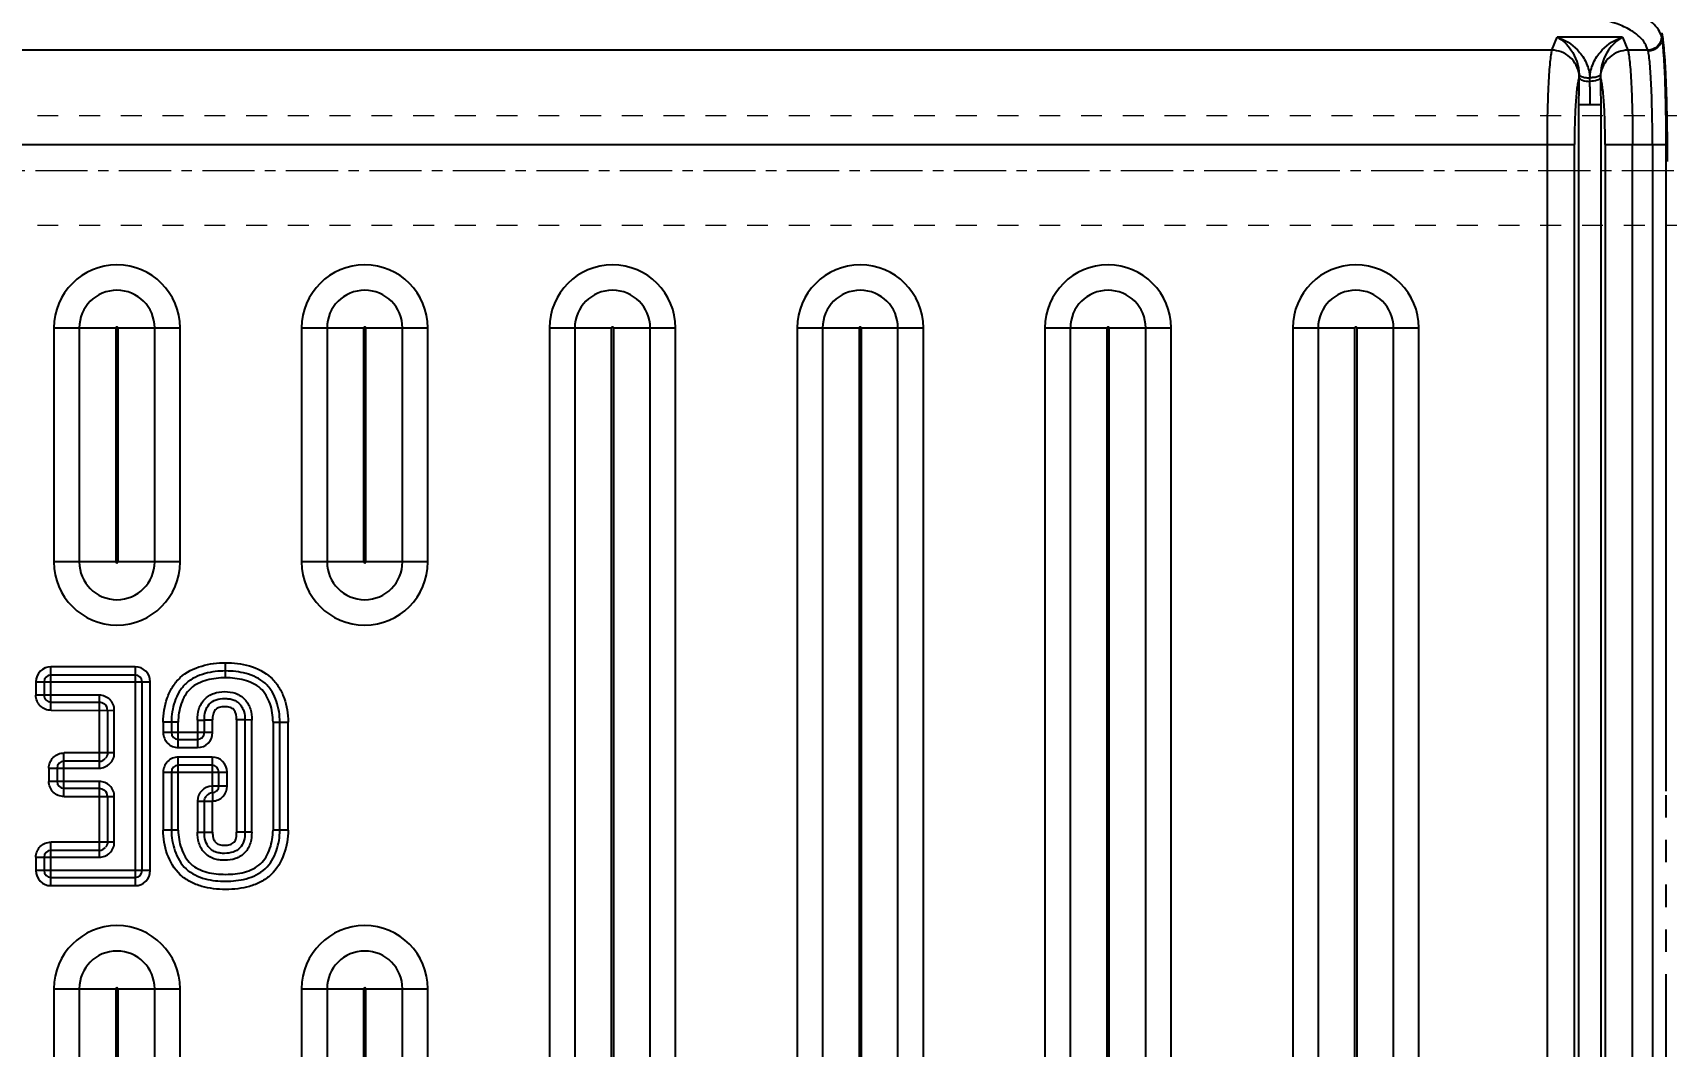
# Model space of a CAD drawing. Header units: millimetres. Extents: x -2895 to -298, y -11750 to -2997.
# Drawn here: x -1733.6 to -1614.3, y -5944.4 to -5870.4 of the extents above; entities that cross this region are included whole.
import ezdxf

# ---------------------------------------------------------------- set-up
doc = ezdxf.new("R2010")
doc.units = ezdxf.units.MM
doc.header["$LTSCALE"] = 16.335
doc.header["$PDMODE"] = 3
doc.header["$PDSIZE"] = 0.3125
doc.linetypes.add('CENTER', pattern=[0.6, 0.375, -0.075, 0.075, -0.075])
doc.linetypes.add('HIDDEN', pattern=[0.2, 0.1, -0.1])
doc.layers.get('0').update_dxf_attribs({"linetype": 'CONTINUOUS'})
doc.layers.get('Defpoints').update_dxf_attribs({"linetype": 'CONTINUOUS'})
doc.layers.add('cool', color=153, linetype='HIDDEN', lineweight=9)
doc.layers.add('DEFAULT_2', color=8, linetype='HIDDEN')
doc.styles.get("Standard").update_dxf_attribs({"font": 'txt', "width": 0.8})
doc.dimstyles.new('ISO-25', dxfattribs={"dimtxt": 8, "dimasz": 6, "dimexe": 0, "dimexo": 0, "dimgap": 0, "dimtad": 1, "dimdsep": 46, "dimtxsty": 'Standard', "dimcen": 0, "dimclrd": 4, "dimclre": 4, "dimclrt": 6, "dimazin": 0, "dimtfac": 1, "dimtofl": 0, "dimtmove": 0, "dimatfit": 3, "dimfxl": 0, "dimarcsym": 0})

# ---------------------------------------------------------------- blocks, each defined once
blk = doc.blocks.new('147')
at = {"layer": 'cool', "ltscale": 0.932966}
for p, q in [((229.57, -3849.57), (-211.77, -3849.57)), ((229.57, -3857.57), (-211.77, -3857.57))]:
    blk.add_line(p, q, dxfattribs=at)
at = {"layer": 'cool', "color": 1, "linetype": 'CENTER', "ltscale": 0.621977}
blk.add_line((243.9, -3853.57), (-226.1, -3853.57), dxfattribs=at)
blk = doc.blocks.new('*D193')
at = {"color": 4, "lineweight": -2, "transparency": 16777216}
for p, q in [((-1614.35, -5795.47), (-1505.71, -5795.47)), ((-1505.71, -5801.47), (-1505.71, -6169.47)), ((-1623.88, -6175.47), (-1505.71, -6175.47))]:
    blk.add_line(p, q, dxfattribs=at)
at = {"color": 4, "transparency": 16777216}
for points in [[(-1506.71, -5801.47), (-1504.71, -5801.47), (-1505.71, -5795.47)], [(-1506.71, -6169.47), (-1504.71, -6169.47), (-1505.71, -6175.47)]]:
    blk.add_solid(points, dxfattribs=at)
at = {"layer": 'Defpoints', "color": 0, "transparency": 16777216}
for p in [(-1614.35, -5795.47), (-1623.88, -6175.47), (-1505.71, -6175.47)]:
    blk.add_point(p, dxfattribs=at)
at = {"color": 6, "transparency": 16777216, "insert": (-1509.71, -5974.79), "char_height": 8, "attachment_point": 5, "rotation": 90, "bg_fill": 3, "box_fill_scale": 1.1, "bg_fill_color": 256, "bg_fill_true_color": 13158600, "bg_fill_transparency": 0}
blk.add_mtext('380', dxfattribs=at)
blk = doc.blocks.new('*D131')
at = {"color": 4, "lineweight": -2, "transparency": 16777216}
for p, q in [((-1562.53, -5933.47), (-1550.53, -5928.47)), ((-1550.53, -5928.47), (-1530.53, -5928.47)), ((-1601.27, -5933.47), (-1562.53, -5933.47))]:
    blk.add_line(p, q, dxfattribs=at)
at = {"layer": 'Defpoints', "color": 0, "transparency": 16777216}
for p in [(-1601.27, -5933.47), (-1781.67, -5985.47)]:
    blk.add_point(p, dxfattribs=at)
at = {"color": 6, "transparency": 16777216, "insert": (-1534.53, -5925.47), "char_height": 6, "attachment_point": 5, "bg_fill": 3, "box_fill_scale": 1.1, "bg_fill_color": 256, "bg_fill_true_color": 13158600, "bg_fill_transparency": 0}
blk.add_mtext('52', dxfattribs=at)
at = {"layer": 'Defpoints', "color": 0, "transparency": 16777216}
blk.add_point((-1538.53, -5928.47), dxfattribs=at)
blk = doc.blocks.new('*D132')
at = {"color": 4, "lineweight": -2, "transparency": 16777216}
blk.add_line((-1601.27, -5894.46), (-1532.13, -5894.46), dxfattribs=at)
at = {"layer": 'Defpoints', "color": 0, "transparency": 16777216}
for p in [(-1601.27, -5894.46), (-1781.67, -5985.47)]:
    blk.add_point(p, dxfattribs=at)
at = {"color": 6, "transparency": 16777216, "insert": (-1535.33, -5891.46), "char_height": 6, "attachment_point": 5, "bg_fill": 3, "box_fill_scale": 1.1, "bg_fill_color": 256, "bg_fill_true_color": 13158600, "bg_fill_transparency": 0}
blk.add_mtext('91', dxfattribs=at)
at = {"layer": 'Defpoints', "color": 0, "transparency": 16777216}
blk.add_point((-1538.53, -5894.46), dxfattribs=at)
blk = doc.blocks.new('*D133')
at = {"color": 4, "lineweight": -2, "transparency": 16777216}
for p, q in [((-1562.53, -5880.47), (-1550.53, -5878.47)), ((-1550.53, -5878.47), (-1528.13, -5878.47)), ((-1584.04, -5880.47), (-1562.53, -5880.47))]:
    blk.add_line(p, q, dxfattribs=at)
at = {"layer": 'Defpoints', "color": 0, "transparency": 16777216}
for p in [(-1584.04, -5880.47), (-1781.67, -5985.47)]:
    blk.add_point(p, dxfattribs=at)
at = {"color": 6, "transparency": 16777216, "insert": (-1533.33, -5875.47), "char_height": 6, "attachment_point": 5, "bg_fill": 3, "box_fill_scale": 1.1, "bg_fill_color": 256, "bg_fill_true_color": 13158600, "bg_fill_transparency": 0}
blk.add_mtext('105', dxfattribs=at)
at = {"layer": 'Defpoints', "color": 0, "transparency": 16777216}
blk.add_point((-1538.53, -5878.47), dxfattribs=at)
blk = doc.blocks.new('*D134')
at = {"color": 4, "lineweight": -2, "transparency": 16777216}
for p, q in [((-1562.53, -5858.47), (-1550.53, -5853.21)), ((-1550.53, -5853.21), (-1527.33, -5853.21)), ((-1777.27, -5858.47), (-1562.53, -5858.47))]:
    blk.add_line(p, q, dxfattribs=at)
at = {"layer": 'Defpoints', "color": 0, "transparency": 16777216}
for p in [(-1777.27, -5858.47), (-1781.67, -5985.47)]:
    blk.add_point(p, dxfattribs=at)
at = {"color": 6, "transparency": 16777216, "insert": (-1532.93, -5850.21), "char_height": 6, "attachment_point": 5, "bg_fill": 3, "box_fill_scale": 1.1, "bg_fill_color": 256, "bg_fill_true_color": 13158600, "bg_fill_transparency": 0}
blk.add_mtext('127', dxfattribs=at)
at = {"layer": 'Defpoints', "color": 0, "transparency": 16777216}
blk.add_point((-1538.53, -5853.21), dxfattribs=at)
blk = doc.blocks.new('*D135')
at = {"color": 4, "lineweight": -2, "transparency": 16777216}
blk.add_line((-1573.27, -5825.47), (-1528.13, -5825.47), dxfattribs=at)
at = {"layer": 'Defpoints', "color": 0, "transparency": 16777216}
for p in [(-1573.27, -5825.47), (-1781.67, -5985.47)]:
    blk.add_point(p, dxfattribs=at)
at = {"color": 6, "transparency": 16777216, "insert": (-1533.33, -5822.47), "char_height": 6, "attachment_point": 5, "bg_fill": 3, "box_fill_scale": 1.1, "bg_fill_color": 256, "bg_fill_true_color": 13158600, "bg_fill_transparency": 0}
blk.add_mtext('160', dxfattribs=at)
at = {"layer": 'Defpoints', "color": 0, "transparency": 16777216}
blk.add_point((-1538.53, -5825.47), dxfattribs=at)
blk = doc.blocks.new('*D149')
at = {"color": 4, "lineweight": -2, "transparency": 16777216}
blk.add_line((-1701.67, -5854.07), (-1701.67, -5783.95), dxfattribs=at)
at = {"layer": 'Defpoints', "color": 0, "transparency": 16777216}
for p in [(-1701.67, -5854.07), (-1781.67, -5985.47)]:
    blk.add_point(p, dxfattribs=at)
at = {"color": 6, "transparency": 16777216, "insert": (-1704.67, -5787.55), "char_height": 6, "attachment_point": 5, "rotation": 90, "bg_fill": 3, "box_fill_scale": 1.1, "bg_fill_color": 256, "bg_fill_true_color": 13158600, "bg_fill_transparency": 0}
blk.add_mtext('80', dxfattribs=at)
at = {"layer": 'Defpoints', "color": 0, "transparency": 16777216}
blk.add_point((-1701.67, -5791.15), dxfattribs=at)
blk = doc.blocks.new('*D150')
at = {"color": 4, "lineweight": -2, "transparency": 16777216}
blk.add_line((-1631.67, -5854.16), (-1631.67, -5780.75), dxfattribs=at)
at = {"layer": 'Defpoints', "color": 0, "transparency": 16777216}
for p in [(-1631.67, -5854.16), (-1781.67, -5985.47)]:
    blk.add_point(p, dxfattribs=at)
at = {"color": 6, "transparency": 16777216, "insert": (-1634.67, -5785.95), "char_height": 6, "attachment_point": 5, "rotation": 90, "bg_fill": 3, "box_fill_scale": 1.1, "bg_fill_color": 256, "bg_fill_true_color": 13158600, "bg_fill_transparency": 0}
blk.add_mtext('150', dxfattribs=at)
at = {"layer": 'Defpoints', "color": 0, "transparency": 16777216}
blk.add_point((-1631.67, -5791.15), dxfattribs=at)
blk = doc.blocks.new('*D151')
at = {"color": 4, "lineweight": -2, "transparency": 16777216}
for p, q in [((-1604.17, -5803.15), (-1604.17, -5779.95)), ((-1605.67, -5815.15), (-1604.17, -5803.15)), ((-1605.67, -5971.07), (-1605.67, -5815.15))]:
    blk.add_line(p, q, dxfattribs=at)
at = {"layer": 'Defpoints', "color": 0, "transparency": 16777216}
for p in [(-1605.67, -5971.07), (-1781.67, -5985.47)]:
    blk.add_point(p, dxfattribs=at)
at = {"color": 6, "transparency": 16777216, "insert": (-1607.17, -5785.55), "char_height": 6, "attachment_point": 5, "rotation": 90, "bg_fill": 3, "box_fill_scale": 1.1, "bg_fill_color": 256, "bg_fill_true_color": 13158600, "bg_fill_transparency": 0}
blk.add_mtext('176', dxfattribs=at)
at = {"layer": 'Defpoints', "color": 0, "transparency": 16777216}
blk.add_point((-1604.17, -5791.15), dxfattribs=at)
blk = doc.blocks.new('*D206')
at = {"color": 4, "lineweight": -2, "transparency": 16777216}
blk.add_line((-1576.67, -5822.3), (-1576.67, -5779.15), dxfattribs=at)
at = {"layer": 'Defpoints', "color": 0, "transparency": 16777216}
for p in [(-1576.67, -5822.3), (-1781.67, -5985.47)]:
    blk.add_point(p, dxfattribs=at)
at = {"color": 6, "transparency": 16777216, "insert": (-1579.67, -5785.15), "char_height": 6, "attachment_point": 5, "rotation": 90, "bg_fill": 3, "box_fill_scale": 1.1, "bg_fill_color": 256, "bg_fill_true_color": 13158600, "bg_fill_transparency": 0}
blk.add_mtext('205', dxfattribs=at)
at = {"layer": 'Defpoints', "color": 0, "transparency": 16777216}
blk.add_point((-1576.67, -5791.15), dxfattribs=at)
blk = doc.blocks.new('*D208')
at = {"color": 4, "lineweight": -2, "transparency": 16777216}
blk.add_line((-1706.56, -5820.3), (-1671.34, -5858.61), dxfattribs=at)
at = {"color": 4, "transparency": 16777216}
blk.add_solid([(-1670.6, -5857.93), (-1672.08, -5859.28), (-1667.28, -5863.02)], dxfattribs=at)
at = {"layer": 'Defpoints', "color": 0, "transparency": 16777216}
for p in [(-1667.28, -5863.02), (-1664.91, -5865.6)]:
    blk.add_point(p, dxfattribs=at)
at = {"color": 6, "transparency": 16777216, "insert": (-1687.17, -5833.74), "char_height": 8, "attachment_point": 5, "rotation": 312.6002, "bg_fill": 3, "box_fill_scale": 1.1, "bg_fill_color": 256, "bg_fill_true_color": 13158600, "bg_fill_transparency": 0}
blk.add_mtext('∅3.5(\\M+5CFE2\\M+5D5EB)', dxfattribs=at)
blk = doc.blocks.new('*D183')
at = {"color": 4, "lineweight": -2, "transparency": 16777216}
blk.add_line((-1666.09, -5864.31), (-1520.45, -5864.31), dxfattribs=at)
at = {"layer": 'Defpoints', "color": 0, "transparency": 16777216}
for p in [(-1666.09, -5864.31), (-1781.67, -5985.47)]:
    blk.add_point(p, dxfattribs=at)
at = {"color": 6, "transparency": 16777216, "insert": (-1530.05, -5861.31), "char_height": 6, "attachment_point": 5, "bg_fill": 3, "box_fill_scale": 1.1, "bg_fill_color": 256, "bg_fill_true_color": 13158600, "bg_fill_transparency": 0}
blk.add_mtext('121.16', dxfattribs=at)
at = {"layer": 'Defpoints', "color": 0, "transparency": 16777216}
blk.add_point((-1539.65, -5864.31), dxfattribs=at)
blk = doc.blocks.new('*D184')
at = {"color": 4, "lineweight": -2, "transparency": 16777216}
blk.add_line((-1666.09, -5863.7), (-1666.09, -5771.83), dxfattribs=at)
at = {"layer": 'Defpoints', "color": 0, "transparency": 16777216}
for p in [(-1666.09, -5863.7), (-1781.67, -5985.47)]:
    blk.add_point(p, dxfattribs=at)
at = {"color": 6, "transparency": 16777216, "insert": (-1669.09, -5782.23), "char_height": 6, "attachment_point": 5, "rotation": 90, "bg_fill": 3, "box_fill_scale": 1.1, "bg_fill_color": 256, "bg_fill_true_color": 13158600, "bg_fill_transparency": 0}
blk.add_mtext('115.58', dxfattribs=at)
at = {"layer": 'Defpoints', "color": 0, "transparency": 16777216}
blk.add_point((-1666.09, -5792.63), dxfattribs=at)

msp = doc.modelspace()

# ---------------------------------------------------------------- linework, layer by layer
at = {"color": 7, "linetype": 'Continuous'}
for p, q in [((-1614.604, -5870.762), (-1614.604, -5870.437)), ((-1622.639, -5871.671), (-1940.7, -5871.671)), ((-1622.639, -5871.671), (-1622.251, -5870.727)), ((-1617.478, -5870.727), (-1622.251, -5870.727)), ((-1617.478, -5870.727), (-1617.09, -5871.671)), ((-1615.626, -5871.671), (-1617.09, -5871.671)), ((-1620.682, -5875.643), (-1620.682, -6031.143)), ((-1620.649, -5875.643), (-1619.047, -5875.643)), ((-1619.047, -6031.143), (-1619.047, -5875.643)), ((-1942.354, -5878.552), (-1620.985, -5878.552)), ((-1622.988, -5878.552), (-1622.988, -6031.143)), ((-1620.985, -6031.143), (-1620.985, -5878.552)), ((-1618.744, -5878.552), (-1618.744, -6031.143)), ((-1618.744, -5878.552), (-1614.287, -5878.552)), ((-1616.741, -6031.143), (-1616.741, -5878.552)), ((-1615.291, -5878.552), (-1615.291, -6032.65)), ((-1614.287, -5925.758), (-1614.287, -5878.55)), ((-1732.006, -5891.95), (-1732.006, -5909.035)), ((-1732.006, -5891.95), (-1727.466, -5891.95)), ((-1730.153, -5891.95), (-1730.153, -5909.035)), ((-1727.466, -5909.035), (-1727.466, -5891.95)), ((-1727.333, -5891.95), (-1727.333, -5909.035)), ((-1727.333, -5891.95), (-1722.793, -5891.95)), ((-1724.646, -5909.035), (-1724.646, -5891.95)), ((-1722.793, -5909.035), (-1722.793, -5891.95)), ((-1713.916, -5891.95), (-1713.916, -5909.035)), ((-1713.916, -5891.95), (-1709.376, -5891.95)), ((-1712.063, -5891.95), (-1712.063, -5909.035)), ((-1709.376, -5909.035), (-1709.376, -5891.95)), ((-1709.243, -5891.95), (-1709.243, -5909.035)), ((-1709.243, -5891.95), (-1704.703, -5891.95)), ((-1706.556, -5909.035), (-1706.556, -5891.95)), ((-1704.703, -5909.035), (-1704.703, -5891.95)), ((-1695.826, -5891.95), (-1695.826, -6037.675)), ((-1695.826, -5891.95), (-1691.286, -5891.95)), ((-1693.973, -5891.95), (-1693.973, -6037.675)), ((-1691.286, -6037.675), (-1691.286, -5891.95)), ((-1691.153, -5891.95), (-1691.153, -6037.675)), ((-1691.153, -5891.95), (-1686.613, -5891.95)), ((-1688.466, -6037.675), (-1688.466, -5891.95)), ((-1686.613, -6037.675), (-1686.613, -5891.95)), ((-1677.736, -5891.95), (-1677.736, -6037.675)), ((-1677.736, -5891.95), (-1673.196, -5891.95)), ((-1675.883, -5891.95), (-1675.883, -6037.675)), ((-1673.196, -6037.675), (-1673.196, -5891.95)), ((-1673.063, -5891.95), (-1673.063, -6037.675)), ((-1673.063, -5891.95), (-1668.523, -5891.95)), ((-1670.376, -6037.675), (-1670.376, -5891.95)), ((-1668.523, -6037.675), (-1668.523, -5891.95)), ((-1659.646, -5891.95), (-1659.646, -6037.675)), ((-1659.646, -5891.95), (-1655.106, -5891.95)), ((-1657.793, -5891.95), (-1657.793, -6037.675)), ((-1655.106, -6037.675), (-1655.106, -5891.95)), ((-1654.973, -5891.95), (-1654.973, -6037.675)), ((-1654.973, -5891.95), (-1650.433, -5891.95)), ((-1652.286, -6037.675), (-1652.286, -5891.95)), ((-1650.433, -6037.675), (-1650.433, -5891.95)), ((-1641.556, -5891.95), (-1641.556, -6037.675)), ((-1641.556, -5891.95), (-1637.016, -5891.95)), ((-1639.703, -5891.95), (-1639.703, -6037.675)), ((-1637.016, -6037.675), (-1637.016, -5891.95)), ((-1636.883, -5891.95), (-1636.883, -6037.675)), ((-1636.883, -5891.95), (-1632.343, -5891.95)), ((-1634.196, -6037.675), (-1634.196, -5891.95)), ((-1632.343, -6037.675), (-1632.343, -5891.95)), ((-1727.466, -5909.035), (-1732.006, -5909.035)), ((-1722.793, -5909.035), (-1727.333, -5909.035)), ((-1709.376, -5909.035), (-1713.916, -5909.035)), ((-1704.703, -5909.035), (-1709.243, -5909.035)), ((-1732.219, -5919.862), (-1732.219, -5916.686)), ((-1726.068, -5916.686), (-1732.219, -5916.686)), ((-1726.068, -5916.686), (-1726.068, -5932.664)), ((-1719.469, -5917.493), (-1719.47, -5916.392)), ((-1733.32, -5917.787), (-1733.32, -5918.761)), ((-1733.32, -5917.787), (-1724.967, -5917.787)), ((-1732.719, -5917.787), (-1732.719, -5918.761)), ((-1726.068, -5917.287), (-1732.219, -5917.287)), ((-1725.568, -5931.563), (-1725.568, -5917.787)), ((-1724.967, -5931.563), (-1724.967, -5917.787)), ((-1728.696, -5918.761), (-1733.32, -5918.761)), ((-1732.219, -5919.262), (-1728.696, -5919.262)), ((-1728.696, -5918.761), (-1728.696, -5924.081)), ((-1732.213, -5919.864), (-1727.591, -5919.867)), ((-1728.091, -5919.867), (-1728.091, -5922.976)), ((-1727.591, -5922.976), (-1727.591, -5919.867)), ((-1724.024, -5920.727), (-1724.024, -5921.484)), ((-1722.923, -5920.727), (-1724.024, -5920.727)), ((-1723.423, -5920.727), (-1723.423, -5921.484)), ((-1722.923, -5922.585), (-1722.923, -5920.727)), ((-1721.517, -5920.579), (-1721.517, -5922.585)), ((-1721.017, -5921.484), (-1721.017, -5920.571)), ((-1720.416, -5921.484), (-1720.416, -5920.565)), ((-1718.06, -5920.569), (-1718.66, -5920.55)), ((-1718.66, -5920.552), (-1718.66, -5928.759)), ((-1718.06, -5920.569), (-1718.06, -5928.759)), ((-1717.559, -5920.577), (-1718.06, -5920.569)), ((-1717.559, -5928.759), (-1717.559, -5920.577)), ((-1716.006, -5920.721), (-1716.006, -5928.607)), ((-1716.006, -5920.721), (-1714.905, -5920.721)), ((-1715.506, -5928.607), (-1715.506, -5920.721)), ((-1714.905, -5928.607), (-1714.905, -5920.721)), ((-1720.416, -5921.484), (-1724.024, -5921.484)), ((-1731.269, -5926.157), (-1731.269, -5922.981)), ((-1727.591, -5922.976), (-1731.263, -5922.979)), ((-1722.923, -5921.985), (-1721.517, -5921.985)), ((-1722.923, -5922.585), (-1721.517, -5922.585)), ((-1732.369, -5924.081), (-1732.369, -5925.056)), ((-1732.369, -5924.081), (-1728.696, -5924.081)), ((-1731.769, -5924.081), (-1731.769, -5925.056)), ((-1728.696, -5923.581), (-1731.269, -5923.581)), ((-1722.923, -5928.612), (-1722.923, -5923.276)), ((-1720.46, -5923.276), (-1722.923, -5923.276)), ((-1720.46, -5923.877), (-1722.923, -5923.877)), ((-1720.46, -5923.276), (-1720.46, -5925.39)), ((-1728.696, -5925.056), (-1732.369, -5925.056)), ((-1728.696, -5925.056), (-1728.696, -5930.589)), ((-1724.024, -5924.377), (-1724.024, -5928.612)), ((-1724.024, -5924.377), (-1719.359, -5924.377)), ((-1723.423, -5924.377), (-1723.423, -5928.612)), ((-1720.46, -5925.39), (-1720.412, -5926.495)), ((-1719.359, -5925.39), (-1720.46, -5925.39)), ((-1719.959, -5925.39), (-1719.959, -5924.377)), ((-1719.359, -5925.39), (-1719.359, -5924.377)), ((-1731.269, -5925.556), (-1728.696, -5925.556)), ((-1731.263, -5926.158), (-1727.591, -5926.161)), ((-1728.091, -5926.161), (-1728.091, -5929.484)), ((-1727.591, -5929.484), (-1727.591, -5926.161)), ((-1721.517, -5926.495), (-1721.517, -5928.758)), ((-1721.517, -5926.495), (-1720.414, -5926.495)), ((-1721.017, -5928.758), (-1721.017, -5926.495)), ((-1720.416, -5928.758), (-1720.415, -5926.493)), ((-1722.923, -5928.612), (-1724.024, -5928.612)), ((-1721.517, -5928.758), (-1720.416, -5928.758)), ((-1717.559, -5928.759), (-1718.66, -5928.759)), ((-1714.905, -5928.607), (-1716.006, -5928.607)), ((-1732.219, -5932.664), (-1732.219, -5929.488)), ((-1728.696, -5930.089), (-1732.219, -5930.089)), ((-1727.591, -5929.484), (-1732.213, -5929.487)), ((-1733.32, -5930.589), (-1733.32, -5931.563)), ((-1733.32, -5930.589), (-1728.696, -5930.589)), ((-1732.719, -5930.589), (-1732.719, -5931.563)), ((-1724.967, -5931.563), (-1733.32, -5931.563)), ((-1732.219, -5932.064), (-1726.068, -5932.064)), ((-1732.219, -5932.664), (-1726.068, -5932.664)), ((-1732.006, -5940.19), (-1732.006, -6037.675)), ((-1732.006, -5940.19), (-1727.466, -5940.19)), ((-1730.153, -5940.19), (-1730.153, -6037.675)), ((-1727.466, -6037.675), (-1727.466, -5940.19)), ((-1727.333, -5940.19), (-1727.333, -6037.675)), ((-1727.333, -5940.19), (-1722.793, -5940.19)), ((-1724.646, -6037.675), (-1724.646, -5940.19)), ((-1722.793, -6037.675), (-1722.793, -5940.19)), ((-1713.916, -5940.19), (-1713.916, -6037.675)), ((-1713.916, -5940.19), (-1709.376, -5940.19)), ((-1712.063, -5940.19), (-1712.063, -6037.675)), ((-1709.376, -6037.675), (-1709.376, -5940.19)), ((-1709.243, -5940.19), (-1709.243, -6037.675)), ((-1709.243, -5940.19), (-1704.703, -5940.19)), ((-1706.556, -6037.675), (-1706.556, -5940.19)), ((-1704.703, -6037.675), (-1704.703, -5940.19)), ((-1614.287, -5965.758), (-1614.287, -5940.758))]:
    msp.add_line(p, q, dxfattribs=at)
for centre, radius, start, end in [((-1615.625, -5870.664), 1.045, 12.51982, 15.04049), ((-1558.878, -5875.596), 61.805, 178.22206, 180.04347), ((-1623.64, -5873.532), 2.991, 357.19844, 1.69922), ((-1652.967, -5873.881), 33.103, 359.88325, 0.34789), ((-1643.498, -5874.156), 23.635, 359.51629, 0.50159), ((-1616.089, -5873.532), 2.99, 178.30097, 182.8023), ((-1683.13, -5875.633), 64.084, 359.99174, 1.74838), ((-1727.399, -5891.95), 4.606, 0, 180), ((-1709.309, -5891.95), 4.606, 0, 180), ((-1691.219, -5891.95), 4.606, 0, 180), ((-1673.129, -5891.95), 4.606, 0, 180), ((-1655.039, -5891.95), 4.606, 0, 180), ((-1636.949, -5891.95), 4.606, 0, 180), ((-1727.399, -5891.95), 2.753, 0.00013, 179.99987), ((-1709.309, -5891.95), 2.753, 0.00013, 179.99987), ((-1691.219, -5891.95), 2.753, 0.00013, 179.99987), ((-1673.129, -5891.95), 2.753, 0.00013, 179.99987), ((-1655.039, -5891.95), 2.753, 0.00013, 179.99987), ((-1636.949, -5891.95), 2.753, 0.00013, 179.99987), ((-1727.399, -5891.95), 0.0669, 0, 180), ((-1709.309, -5891.95), 0.0669, 0, 180), ((-1691.219, -5891.95), 0.0669, 0, 180), ((-1673.129, -5891.95), 0.0669, 0, 180), ((-1655.039, -5891.95), 0.0669, 0, 180), ((-1636.949, -5891.95), 0.0669, 0, 180), ((-1727.399, -5909.035), 4.606, 180, 360), ((-1727.399, -5909.035), 2.753, 180.00013, 359.99987), ((-1727.399, -5909.035), 0.0669, 180, 0), ((-1709.309, -5909.035), 4.606, 180, 360), ((-1709.309, -5909.035), 2.753, 180.00013, 359.99987), ((-1709.309, -5909.035), 0.0669, 180, 0), ((-1732.219, -5917.787), 1.101, 90, 180), ((-1726.068, -5917.787), 1.101, 0, 90), ((-1732.219, -5917.787), 0.5, 90, 180), ((-1726.068, -5917.787), 0.5, 0, 90), ((-1732.219, -5918.761), 0.5, 180, 270.00023), ((-1728.696, -5919.867), 1.105, 359.99612, 90.00411), ((-1728.696, -5919.867), 0.605, 0.00178, 50.75698), ((-1722.923, -5921.484), 1.101, 179.99992, 270), ((-1722.923, -5921.484), 0.5, 180, 270), ((-1721.517, -5921.484), 1.101, 270, 359.99085), ((-1721.517, -5921.484), 0.5, 269.99999, 0.00052), ((-1728.696, -5922.976), 1.105, 269.9927, 0.00628), ((-1731.269, -5924.081), 0.5, 90, 180), ((-1728.696, -5922.976), 0.605, 270.00338, 320.71443), ((-1722.923, -5924.377), 1.101, 90, 180.00173), ((-1722.923, -5924.377), 0.5, 90, 179.99979), ((-1720.46, -5924.377), 1.101, 0, 90), ((-1720.46, -5924.377), 0.5, 0, 90), ((-1731.269, -5925.056), 0.5, 180, 270), ((-1728.696, -5926.161), 1.105, 359.99411, 90.00731), ((-1720.412, -5926.495), 1.105, 92.49048, 180.00748), ((-1720.46, -5925.39), 0.5, 272.49148, 0), ((-1728.696, -5926.161), 0.605, 0.00338, 50.71443), ((-1720.412, -5926.495), 0.605, 92.48978, 141.83063), ((-1732.219, -5930.589), 0.5, 90, 180), ((-1728.696, -5929.484), 1.105, 269.9927, 0.00589), ((-1728.696, -5929.484), 0.605, 270.00338, 320.71443), ((-1732.219, -5931.563), 1.101, 180, 270), ((-1732.219, -5931.563), 0.5, 180, 270), ((-1726.068, -5931.563), 1.101, 270, 0), ((-1726.068, -5931.563), 0.5, 270, 0), ((-1727.399, -5940.19), 4.606, 0, 180), ((-1709.309, -5940.19), 4.606, 0, 180), ((-1727.399, -5940.19), 2.753, 0.00013, 179.99987), ((-1709.309, -5940.19), 2.753, 0.00013, 179.99987), ((-1727.399, -5940.19), 0.0669, 0, 180), ((-1709.309, -5940.19), 0.0669, 0, 180)]:
    msp.add_arc(centre, radius, start, end, dxfattribs=at)
for points, knots in [([(-1614.622, -5870.688), (-1614.675, -5870.507), (-1614.851, -5870.127), (-1615.328, -5869.603), (-1616.094, -5869.11), (-1617.231, -5868.668), (-1618.809, -5868.307), (-1621.658, -5867.943), (-1623.998, -5867.877), (-1625.644, -5867.876)], [0, 0, 0, 0, 0.0475178, 0.1038626, 0.1765903, 0.2754245, 0.4103226, 0.5843327, 1, 1, 1, 1]), ([(-1615.626, -5871.671), (-1615.675, -5871.496), (-1615.836, -5871.131), (-1616.272, -5870.621), (-1616.963, -5870.132), (-1617.984, -5869.685), (-1619.403, -5869.307), (-1621.221, -5869.036), (-1623.351, -5868.886), (-1624.863, -5868.859), (-1625.644, -5868.859)], [0, 0, 0, 0, 0.0498244, 0.1081947, 0.1820745, 0.280581, 0.4132986, 0.5844068, 0.7852905, 1, 1, 1, 1]), ([(-1614.604, -5870.437), (-1614.568, -5870.601), (-1614.51, -5871.015), (-1614.439, -5871.754), (-1614.375, -5872.717), (-1614.296, -5874.368), (-1614.233, -5876.749), (-1614.216, -5878.739), (-1614.216, -5879.793)], [0, 0, 0, 0, 0.0537034, 0.1336008, 0.2375516, 0.3627832, 0.6625968, 1, 1, 1, 1]), ([(-1622.639, -5871.671), (-1622.673, -5871.784), (-1622.724, -5872.078), (-1622.787, -5872.609), (-1622.844, -5873.312), (-1622.915, -5874.528), (-1622.972, -5876.292), (-1622.988, -5877.768), (-1622.988, -5878.552)], [0, 0, 0, 0, 0.0513047, 0.1295128, 0.2325824, 0.3577119, 0.6592717, 1, 1, 1, 1]), ([(-1620.65, -5873.443), (-1620.678, -5873.211), (-1620.824, -5872.737), (-1621.288, -5872.148), (-1621.928, -5871.766), (-1622.409, -5871.675), (-1622.639, -5871.671)], [0, 0, 0, 0, 0.2427357, 0.5023578, 0.7608051, 1, 1, 1, 1]), ([(-1622.251, -5870.727), (-1621.696, -5870.89), (-1620.879, -5871.415), (-1620.121, -5872.478), (-1619.903, -5873.182), (-1619.864, -5873.559)], [0, 0, 0, 0, 0.4467391, 0.707454, 1, 1, 1, 1]), ([(-1622.251, -5870.727), (-1621.845, -5870.928), (-1621.032, -5871.72), (-1620.669, -5872.811), (-1620.65, -5873.443)], [0, 0, 0, 0, 0.4176822, 1, 1, 1, 1]), ([(-1619.864, -5873.559), (-1619.826, -5873.182), (-1619.607, -5872.478), (-1618.849, -5871.415), (-1618.033, -5870.89), (-1617.478, -5870.727)], [0, 0, 0, 0, 0.2926124, 0.5536339, 1, 1, 1, 1]), ([(-1617.478, -5870.727), (-1617.89, -5870.931), (-1618.701, -5871.728), (-1619.061, -5872.818), (-1619.079, -5873.443)], [0, 0, 0, 0, 0.4238553, 1, 1, 1, 1]), ([(-1617.09, -5871.671), (-1617.32, -5871.675), (-1617.801, -5871.766), (-1618.441, -5872.148), (-1618.905, -5872.737), (-1619.051, -5873.211), (-1619.079, -5873.443)], [0, 0, 0, 0, 0.2391951, 0.4976422, 0.7572641, 1, 1, 1, 1]), ([(-1617.09, -5871.671), (-1617.056, -5871.784), (-1617.005, -5872.078), (-1616.942, -5872.609), (-1616.885, -5873.312), (-1616.814, -5874.528), (-1616.757, -5876.292), (-1616.741, -5877.768), (-1616.741, -5878.552)], [0, 0, 0, 0, 0.0513011, 0.1295124, 0.2325817, 0.3577122, 0.6592749, 1, 1, 1, 1]), ([(-1614.623, -5870.688), (-1614.626, -5870.938), (-1614.8, -5871.339), (-1615.241, -5871.611), (-1615.5, -5871.669), (-1615.626, -5871.671)], [0, 0, 0, 0, 0.4923055, 0.7534758, 1, 1, 1, 1]), ([(-1614.604, -5870.762), (-1614.608, -5871.01), (-1614.783, -5871.408), (-1615.224, -5871.676), (-1615.482, -5871.734), (-1615.608, -5871.735)], [0, 0, 0, 0, 0.4906772, 0.7523876, 1, 1, 1, 1]), ([(-1615.291, -5878.552), (-1615.291, -5877.791), (-1615.305, -5876.351), (-1615.356, -5874.628), (-1615.421, -5873.428), (-1615.473, -5872.722), (-1615.531, -5872.172), (-1615.579, -5871.86), (-1615.608, -5871.735)], [0, 0, 0, 0, 0.3341482, 0.6323548, 0.7572536, 0.8618107, 0.9435288, 1, 1, 1, 1]), ([(-1614.287, -5878.55), (-1614.287, -5877.68), (-1614.3, -5876.035), (-1614.361, -5873.793), (-1614.44, -5872.21), (-1614.527, -5871.259), (-1614.575, -5870.905), (-1614.604, -5870.762)], [0, 0, 0, 0, 0.3344084, 0.6325816, 0.8626804, 0.9438627, 1, 1, 1, 1]), ([(-1620.653, -5873.678), (-1620.683, -5873.766), (-1620.733, -5873.987), (-1620.794, -5874.378), (-1620.849, -5874.883), (-1620.917, -5875.741), (-1620.97, -5876.975), (-1620.985, -5878.007), (-1620.985, -5878.552)], [0, 0, 0, 0, 0.0567693, 0.1384911, 0.2429474, 0.3677306, 0.665818, 1, 1, 1, 1]), ([(-1620.653, -5873.678), (-1620.643, -5873.718), (-1620.559, -5873.798), (-1620.298, -5873.911), (-1620.045, -5873.943), (-1619.864, -5873.949)], [0, 0, 0, 0, 0.1410587, 0.3692351, 1, 1, 1, 1]), ([(-1620.65, -5873.443), (-1620.636, -5873.484), (-1620.55, -5873.564), (-1620.37, -5873.638), (-1620.131, -5873.678), (-1619.955, -5873.684), (-1619.865, -5873.68)], [0, 0, 0, 0, 0.1532289, 0.3828701, 0.6814768, 1, 1, 1, 1]), ([(-1619.079, -5873.443), (-1619.093, -5873.484), (-1619.178, -5873.564), (-1619.357, -5873.637), (-1619.597, -5873.678), (-1619.774, -5873.684), (-1619.865, -5873.68)], [0, 0, 0, 0, 0.1522336, 0.3809838, 0.6799074, 1, 1, 1, 1]), ([(-1619.076, -5873.678), (-1619.086, -5873.717), (-1619.169, -5873.797), (-1619.43, -5873.911), (-1619.682, -5873.943), (-1619.864, -5873.949)], [0, 0, 0, 0, 0.1400968, 0.3672668, 1, 1, 1, 1]), ([(-1618.744, -5878.552), (-1618.744, -5878.007), (-1618.759, -5876.975), (-1618.812, -5875.741), (-1618.88, -5874.883), (-1618.935, -5874.378), (-1618.996, -5873.987), (-1619.046, -5873.766), (-1619.076, -5873.678)], [0, 0, 0, 0, 0.3341721, 0.632275, 0.7570657, 0.8615253, 0.9432434, 1, 1, 1, 1]), ([(-1619.864, -5874.355), (-1619.864, -5874.568), (-1619.869, -5874.997), (-1619.858, -5875.426), (-1619.858, -5875.643)], [0, 0, 0, 0, 0.4957719, 1, 1, 1, 1]), ([(-1724.024, -5920.727), (-1724.024, -5920.138), (-1723.881, -5919.24), (-1723.381, -5918.155), (-1722.625, -5917.21), (-1721.24, -5916.532), (-1720.056, -5916.393), (-1719.47, -5916.392)], [0, 0, 0, 0, 0.2487086, 0.3745284, 0.5016951, 0.752413, 1, 1, 1, 1]), ([(-1719.469, -5916.993), (-1719.971, -5916.993), (-1720.991, -5917.107), (-1722.217, -5917.661), (-1722.881, -5918.493), (-1723.304, -5919.444), (-1723.423, -5920.219), (-1723.423, -5920.727)], [0, 0, 0, 0, 0.2438977, 0.4966016, 0.6268367, 0.7531745, 1, 1, 1, 1]), ([(-1719.47, -5916.392), (-1718.883, -5916.391), (-1717.699, -5916.529), (-1716.31, -5917.205), (-1715.552, -5918.149), (-1715.049, -5919.233), (-1714.905, -5920.132), (-1714.905, -5920.721)], [0, 0, 0, 0, 0.2476187, 0.498373, 0.6255281, 0.75135, 1, 1, 1, 1]), ([(-1715.506, -5920.721), (-1715.506, -5920.214), (-1715.626, -5919.437), (-1716.052, -5918.487), (-1716.719, -5917.656), (-1717.946, -5917.104), (-1718.968, -5916.992), (-1719.469, -5916.993)], [0, 0, 0, 0, 0.2468836, 0.373239, 0.5034812, 0.7560701, 1, 1, 1, 1]), ([(-1719.469, -5917.493), (-1719.926, -5917.494), (-1720.823, -5917.592), (-1722.109, -5918.154), (-1722.793, -5919.381), (-1722.923, -5920.274), (-1722.923, -5920.727)], [0, 0, 0, 0, 0.2552323, 0.502233, 0.7472243, 1, 1, 1, 1]), ([(-1716.006, -5920.721), (-1716.006, -5920.268), (-1716.137, -5919.375), (-1716.825, -5918.149), (-1718.113, -5917.59), (-1719.011, -5917.492), (-1719.469, -5917.493)], [0, 0, 0, 0, 0.2527446, 0.4976778, 0.7447716, 1, 1, 1, 1]), ([(-1732.213, -5919.864), (-1732.357, -5919.864), (-1732.647, -5919.807), (-1733.015, -5919.562), (-1733.262, -5919.196), (-1733.32, -5918.905), (-1733.32, -5918.761)], [0, 0, 0, 0, 0.2500519, 0.5000238, 0.7499869, 1, 1, 1, 1]), ([(-1721.517, -5920.579), (-1721.523, -5920.313), (-1721.473, -5919.767), (-1721.073, -5919.025), (-1720.354, -5918.573), (-1719.541, -5918.469), (-1718.723, -5918.563), (-1718.01, -5919.024), (-1717.611, -5919.764), (-1717.551, -5920.31), (-1717.559, -5920.577)], [0, 0, 0, 0, 0.1234547, 0.2496176, 0.375808, 0.5000515, 0.623698, 0.7504931, 0.8760767, 1, 1, 1, 1]), ([(-1721.017, -5920.571), (-1721.022, -5920.357), (-1720.983, -5919.942), (-1720.697, -5919.381), (-1720.162, -5919.052), (-1719.64, -5918.989), (-1719.216, -5919.015), (-1718.91, -5919.082), (-1718.639, -5919.212), (-1718.418, -5919.406), (-1718.248, -5919.652), (-1718.083, -5920.035), (-1718.053, -5920.357), (-1718.06, -5920.569)], [0, 0, 0, 0, 0.1309412, 0.250707, 0.3702293, 0.4985144, 0.5654764, 0.629701, 0.6889384, 0.7469048, 0.8075426, 0.8703544, 1, 1, 1, 1]), ([(-1721.517, -5920.579), (-1721.404, -5920.578), (-1721.254, -5920.577), (-1721.087, -5920.573), (-1721.033, -5920.574), (-1721.017, -5920.571)], [0, 0, 0, 0, 0.6770458, 0.8991722, 1, 1, 1, 1]), ([(-1721.017, -5920.571), (-1720.997, -5920.568), (-1720.932, -5920.569), (-1720.804, -5920.566), (-1720.624, -5920.566), (-1720.489, -5920.565), (-1720.416, -5920.565)], [0, 0, 0, 0, 0.1008555, 0.3229864, 0.6373778, 1, 1, 1, 1]), ([(-1718.66, -5920.552), (-1718.652, -5920.3), (-1718.711, -5919.957), (-1718.982, -5919.71), (-1719.146, -5919.644), (-1719.337, -5919.61), (-1719.606, -5919.596), (-1719.926, -5919.625), (-1720.26, -5919.816), (-1720.407, -5920.174), (-1720.42, -5920.429), (-1720.416, -5920.565)], [0, 0, 0, 0, 0.2527099, 0.3055225, 0.3610587, 0.4273264, 0.4988571, 0.6310438, 0.7455348, 0.8636476, 1, 1, 1, 1]), ([(-1732.369, -5924.081), (-1732.369, -5923.938), (-1732.312, -5923.647), (-1732.065, -5923.28), (-1731.697, -5923.036), (-1731.406, -5922.979), (-1731.263, -5922.979)], [0, 0, 0, 0, 0.2500131, 0.4999761, 0.7499479, 1, 1, 1, 1]), ([(-1731.263, -5926.158), (-1731.406, -5926.158), (-1731.697, -5926.101), (-1732.065, -5925.857), (-1732.312, -5925.49), (-1732.369, -5925.199), (-1732.369, -5925.056)], [0, 0, 0, 0, 0.2500521, 0.5000239, 0.7499869, 1, 1, 1, 1]), ([(-1720.415, -5926.493), (-1720.141, -5926.482), (-1719.584, -5926.233), (-1719.355, -5925.664), (-1719.359, -5925.39)], [0, 0, 0, 0, 0.5001829, 1, 1, 1, 1]), ([(-1714.905, -5928.607), (-1714.905, -5929.196), (-1715.1, -5930.385), (-1715.876, -5931.724), (-1716.868, -5932.415), (-1717.982, -5932.845), (-1719.462, -5933.005), (-1720.943, -5932.846), (-1722.056, -5932.417), (-1723.05, -5931.727), (-1723.828, -5930.39), (-1724.024, -5929.201), (-1724.024, -5928.612)], [0, 0, 0, 0, 0.1244064, 0.2498766, 0.3133966, 0.3762561, 0.50001, 0.6237738, 0.6866328, 0.7501611, 0.8756157, 1, 1, 1, 1]), ([(-1723.423, -5928.612), (-1723.423, -5929.12), (-1723.258, -5930.151), (-1722.459, -5931.568), (-1720.987, -5932.246), (-1719.462, -5932.387), (-1717.937, -5932.245), (-1716.466, -5931.564), (-1715.67, -5930.145), (-1715.506, -5929.115), (-1715.506, -5928.607)], [0, 0, 0, 0, 0.1238013, 0.2509333, 0.3779461, 0.4999906, 0.622047, 0.7491242, 0.8762387, 1, 1, 1, 1]), ([(-1722.923, -5928.612), (-1722.923, -5929.064), (-1722.779, -5929.958), (-1722.219, -5930.98), (-1721.466, -5931.472), (-1720.61, -5931.775), (-1719.462, -5931.884), (-1718.314, -5931.775), (-1717.459, -5931.47), (-1716.707, -5930.976), (-1716.149, -5929.953), (-1716.006, -5929.059), (-1716.006, -5928.607)], [0, 0, 0, 0, 0.1260364, 0.2487434, 0.3097413, 0.3724596, 0.4999825, 0.6275079, 0.6902147, 0.7512012, 0.873929, 1, 1, 1, 1]), ([(-1717.56, -5928.759), (-1717.56, -5929.023), (-1717.601, -5929.566), (-1718.007, -5930.305), (-1718.729, -5930.738), (-1719.406, -5930.83), (-1719.937, -5930.791), (-1720.335, -5930.711), (-1720.707, -5930.529), (-1721.13, -5930.178), (-1721.471, -5929.566), (-1721.517, -5929.023), (-1721.517, -5928.758)], [0, 0, 0, 0, 0.1229803, 0.2493391, 0.3755603, 0.4995505, 0.5608509, 0.6233605, 0.6870267, 0.7510801, 0.8767972, 1, 1, 1, 1]), ([(-1718.06, -5928.759), (-1718.06, -5928.976), (-1718.085, -5929.391), (-1718.381, -5929.947), (-1718.921, -5930.254), (-1719.436, -5930.324), (-1719.861, -5930.299), (-1720.166, -5930.234), (-1720.436, -5930.107), (-1720.733, -5929.852), (-1720.989, -5929.392), (-1721.017, -5928.973), (-1721.017, -5928.758)], [0, 0, 0, 0, 0.1328438, 0.251493, 0.3697774, 0.4987097, 0.5659042, 0.6302213, 0.6892939, 0.7468846, 0.8683042, 1, 1, 1, 1]), ([(-1720.416, -5928.758), (-1720.416, -5928.897), (-1720.412, -5929.102), (-1720.32, -5929.346), (-1720.225, -5929.492), (-1720.1, -5929.604), (-1719.937, -5929.67), (-1719.746, -5929.703), (-1719.475, -5929.717), (-1719.157, -5929.686), (-1718.815, -5929.513), (-1718.671, -5929.151), (-1718.66, -5928.898), (-1718.66, -5928.759)], [0, 0, 0, 0, 0.1379667, 0.2004439, 0.2577452, 0.3095574, 0.36462, 0.4305989, 0.501976, 0.6343307, 0.74712, 0.861798, 1, 1, 1, 1]), ([(-1733.32, -5930.589), (-1733.32, -5930.446), (-1733.262, -5930.155), (-1733.015, -5929.788), (-1732.647, -5929.544), (-1732.357, -5929.487), (-1732.213, -5929.487)], [0, 0, 0, 0, 0.2500131, 0.4999761, 0.7499479, 1, 1, 1, 1])]:
    msp.add_open_spline(points, degree=3, knots=knots, dxfattribs=at)
for points in [[(-1615.608, -5871.735), (-1615.613, -5871.713), (-1615.619, -5871.692), (-1615.626, -5871.671)], [(-1614.623, -5870.688), (-1614.615, -5870.712), (-1614.609, -5870.737), (-1614.604, -5870.761)], [(-1619.864, -5873.559), (-1619.861, -5873.6), (-1619.861, -5873.64), (-1619.865, -5873.68)], [(-1728.696, -5919.262), (-1728.561, -5919.262), (-1728.418, -5919.313), (-1728.313, -5919.398)], [(-1728.091, -5922.976), (-1728.091, -5923.112), (-1728.142, -5923.254), (-1728.228, -5923.359)], [(-1728.696, -5925.556), (-1728.56, -5925.556), (-1728.418, -5925.607), (-1728.313, -5925.693)], [(-1721.017, -5926.495), (-1721.017, -5926.363), (-1720.969, -5926.224), (-1720.887, -5926.121)], [(-1728.091, -5929.484), (-1728.091, -5929.619), (-1728.142, -5929.762), (-1728.228, -5929.867)]]:
    msp.add_open_spline(points, degree=3, dxfattribs=at)
at = {"layer": 'DEFAULT_2', "color": 8, "linetype": 'HIDDEN'}
msp.add_line((-1614.287, -5940.758), (-1614.287, -5925.758), dxfattribs=at)

# ---------------------------------------------------------------- block references
msp.add_blockref('147', (-1790.565, -2026.902))

# ---------------------------------------------------------------- next in the draw order: dimensions: what is measured, and where the dimension line sits
dim = msp.add_linear_dim(base=(-1505.706, -6175.468), p1=(-1614.348, -5795.468), p2=(-1623.878, -6175.468), angle=90, dimstyle='ISO-25', override={"dimfxl": 1.25})
dim.commit()
dim.dimension.update_dxf_attribs({"geometry": '*D193', "text_midpoint": (-1505.706, -5974.792), "dimtype": 160})

# ---------------------------------------------------------------- next in the draw order: dimensions: what is measured, and where the dimension line sits
dim = msp.add_ordinate_dim(feature_location=(-1601.269, -5933.468), offset=(62.737, 5), dtype=0, origin=(-1781.669, -5985.468), dimstyle='ISO-25', override={"dimtxt": 6, "dimfxl": 1.25})
dim.commit()
dim.dimension.update_dxf_attribs({"geometry": '*D131', "text_midpoint": (-1534.533, -5925.468)})

# ---------------------------------------------------------------- next in the draw order: dimensions: what is measured, and where the dimension line sits
dim = msp.add_ordinate_dim(feature_location=(-1601.2695, -5894.4629), offset=(62.7368, 0), dtype=0, origin=(-1781.6695, -5985.4676), dimstyle='ISO-25', override={"dimtxt": 6, "dimfxl": 1.25})
dim.commit()
dim.dimension.update_dxf_attribs({"geometry": '*D132', "text_midpoint": (-1535.3327, -5891.4629)})

# ---------------------------------------------------------------- next in the draw order: dimensions: what is measured, and where the dimension line sits
dim = msp.add_ordinate_dim(feature_location=(-1584.039, -5880.468), offset=(45.506, 2), dtype=0, origin=(-1781.669, -5985.468), dimstyle='ISO-25', override={"dimtxt": 6, "dimfxl": 1.25})
dim.commit()
dim.dimension.update_dxf_attribs({"geometry": '*D133', "text_midpoint": (-1533.333, -5875.468)})

# ---------------------------------------------------------------- next in the draw order: dimensions: what is measured, and where the dimension line sits
dim = msp.add_ordinate_dim(feature_location=(-1777.269, -5858.468), offset=(238.737, 5.261), dtype=0, origin=(-1781.669, -5985.468), dimstyle='ISO-25', override={"dimtxt": 6, "dimfxl": 1.25})
dim.commit()
dim.dimension.update_dxf_attribs({"geometry": '*D134', "text_midpoint": (-1532.933, -5850.207)})

# ---------------------------------------------------------------- next in the draw order: dimensions: what is measured, and where the dimension line sits
dim = msp.add_ordinate_dim(feature_location=(-1573.271, -5825.468), offset=(34.738, 0), dtype=0, origin=(-1781.669, -5985.468), dimstyle='ISO-25', override={"dimtxt": 6, "dimfxl": 1.25})
dim.commit()
dim.dimension.update_dxf_attribs({"geometry": '*D135', "text_midpoint": (-1533.333, -5822.468)})

# ---------------------------------------------------------------- next in the draw order: dimensions: what is measured, and where the dimension line sits
dim = msp.add_ordinate_dim(feature_location=(-1701.669, -5854.068), offset=(0, 62.922), dtype=1, origin=(-1781.669, -5985.468), dimstyle='ISO-25', override={"dimtxt": 6, "dimfxl": 1.25})
dim.commit()
dim.dimension.update_dxf_attribs({"geometry": '*D149', "text_midpoint": (-1704.669, -5787.545)})

# ---------------------------------------------------------------- next in the draw order: dimensions: what is measured, and where the dimension line sits
dim = msp.add_ordinate_dim(feature_location=(-1631.669, -5854.163), offset=(0, 63.018), dtype=1, origin=(-1781.669, -5985.468), dimstyle='ISO-25', override={"dimtxt": 6, "dimfxl": 1.25})
dim.commit()
dim.dimension.update_dxf_attribs({"geometry": '*D150', "text_midpoint": (-1634.669, -5785.945)})

# ---------------------------------------------------------------- next in the draw order: dimensions: what is measured, and where the dimension line sits
dim = msp.add_ordinate_dim(feature_location=(-1605.669, -5971.068), offset=(1.5, 179.922), dtype=1, origin=(-1781.669, -5985.468), dimstyle='ISO-25', override={"dimtxt": 6, "dimfxl": 1.25})
dim.commit()
dim.dimension.update_dxf_attribs({"geometry": '*D151', "text_midpoint": (-1607.169, -5785.545)})

# ---------------------------------------------------------------- next in the draw order: dimensions: what is measured, and where the dimension line sits
dim = msp.add_ordinate_dim(feature_location=(-1576.669, -5822.298), offset=(0, 31.153), dtype=1, origin=(-1781.669, -5985.468), dimstyle='ISO-25', override={"dimtxt": 6, "dimfxl": 1.25})
dim.commit()
dim.dimension.update_dxf_attribs({"geometry": '*D206', "text_midpoint": (-1579.669, -5785.145)})

# ---------------------------------------------------------------- next in the draw order: dimensions: what is measured, and where the dimension line sits
dim = msp.add_diameter_dim_2p(p1=(-1664.91, -5865.601), p2=(-1667.279, -5863.024), text='<>(镶针)', dimstyle='ISO-25', override={"dimfxl": 1.25})
dim.commit()
dim.dimension.update_dxf_attribs({"geometry": '*D208', "text_midpoint": (-1687.167, -5833.737)})

# ---------------------------------------------------------------- next in the draw order: dimensions: what is measured, and where the dimension line sits
dim = msp.add_ordinate_dim(feature_location=(-1666.094474245, -5864.312626623), offset=(126.448238822, 0), dtype=0, origin=(-1781.669474245, -5985.467626623), dimstyle='ISO-25', override={"dimtxt": 6, "dimfxl": 1.25})
dim.commit()
dim.dimension.update_dxf_attribs({"geometry": '*D183', "text_midpoint": (-1530.046235423, -5861.312626623)})

# ---------------------------------------------------------------- next in the draw order: dimensions: what is measured, and where the dimension line sits
dim = msp.add_ordinate_dim(feature_location=(-1666.094474245, -5863.70150469), offset=(0, 71.067635251), dtype=1, origin=(-1781.669474245, -5985.467626623), dimstyle='ISO-25', override={"dimtxt": 6, "dimfxl": 1.25})
dim.commit()
dim.dimension.update_dxf_attribs({"geometry": '*D184', "text_midpoint": (-1669.094474245, -5782.233869439)})

doc.saveas('drawing.dxf')
